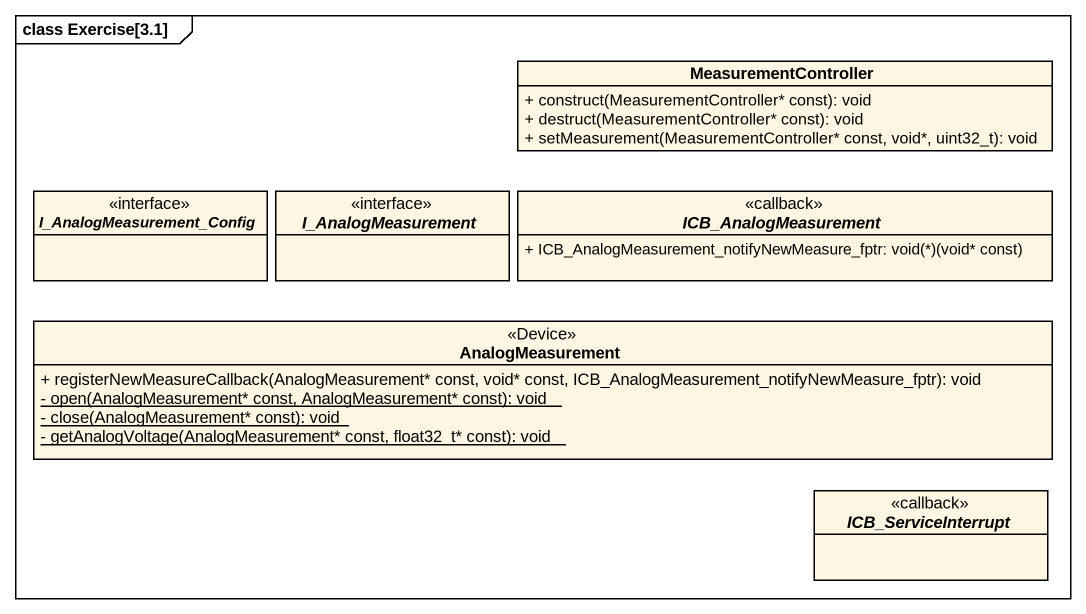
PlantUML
@startuml
mainframe class Exercise[3.1]
hide circle
hide empty members
skinparam classAttributeIconSize 0
class MeasurementController {
  + construct(MeasurementController* const): void
  + destruct(MeasurementController* const): void
  + setMeasurement(MeasurementController* const, void*, uint32_t): void
}
interface I_AnalogMeasurement_Config
interface I_AnalogMeasurement
interface ICB_AnalogMeasurement <<callback>> {
  {field} + ICB_AnalogMeasurement_notifyNewMeasure_fptr: void(*)(void* const)
}
class AnalogMeasurement <<Device>> {
  + registerNewMeasureCallback(AnalogMeasurement* const, void* const, ICB_AnalogMeasurement_notifyNewMeasure_fptr): void
  {static} - open(AnalogMeasurement* const, AnalogMeasurement* const): void
  {static} - close(AnalogMeasurement* const): void
  {static} - getAnalogVoltage(AnalogMeasurement* const, float32_t* const): void
}
interface ICB_ServiceInterrupt <<callback>>
@enduml
